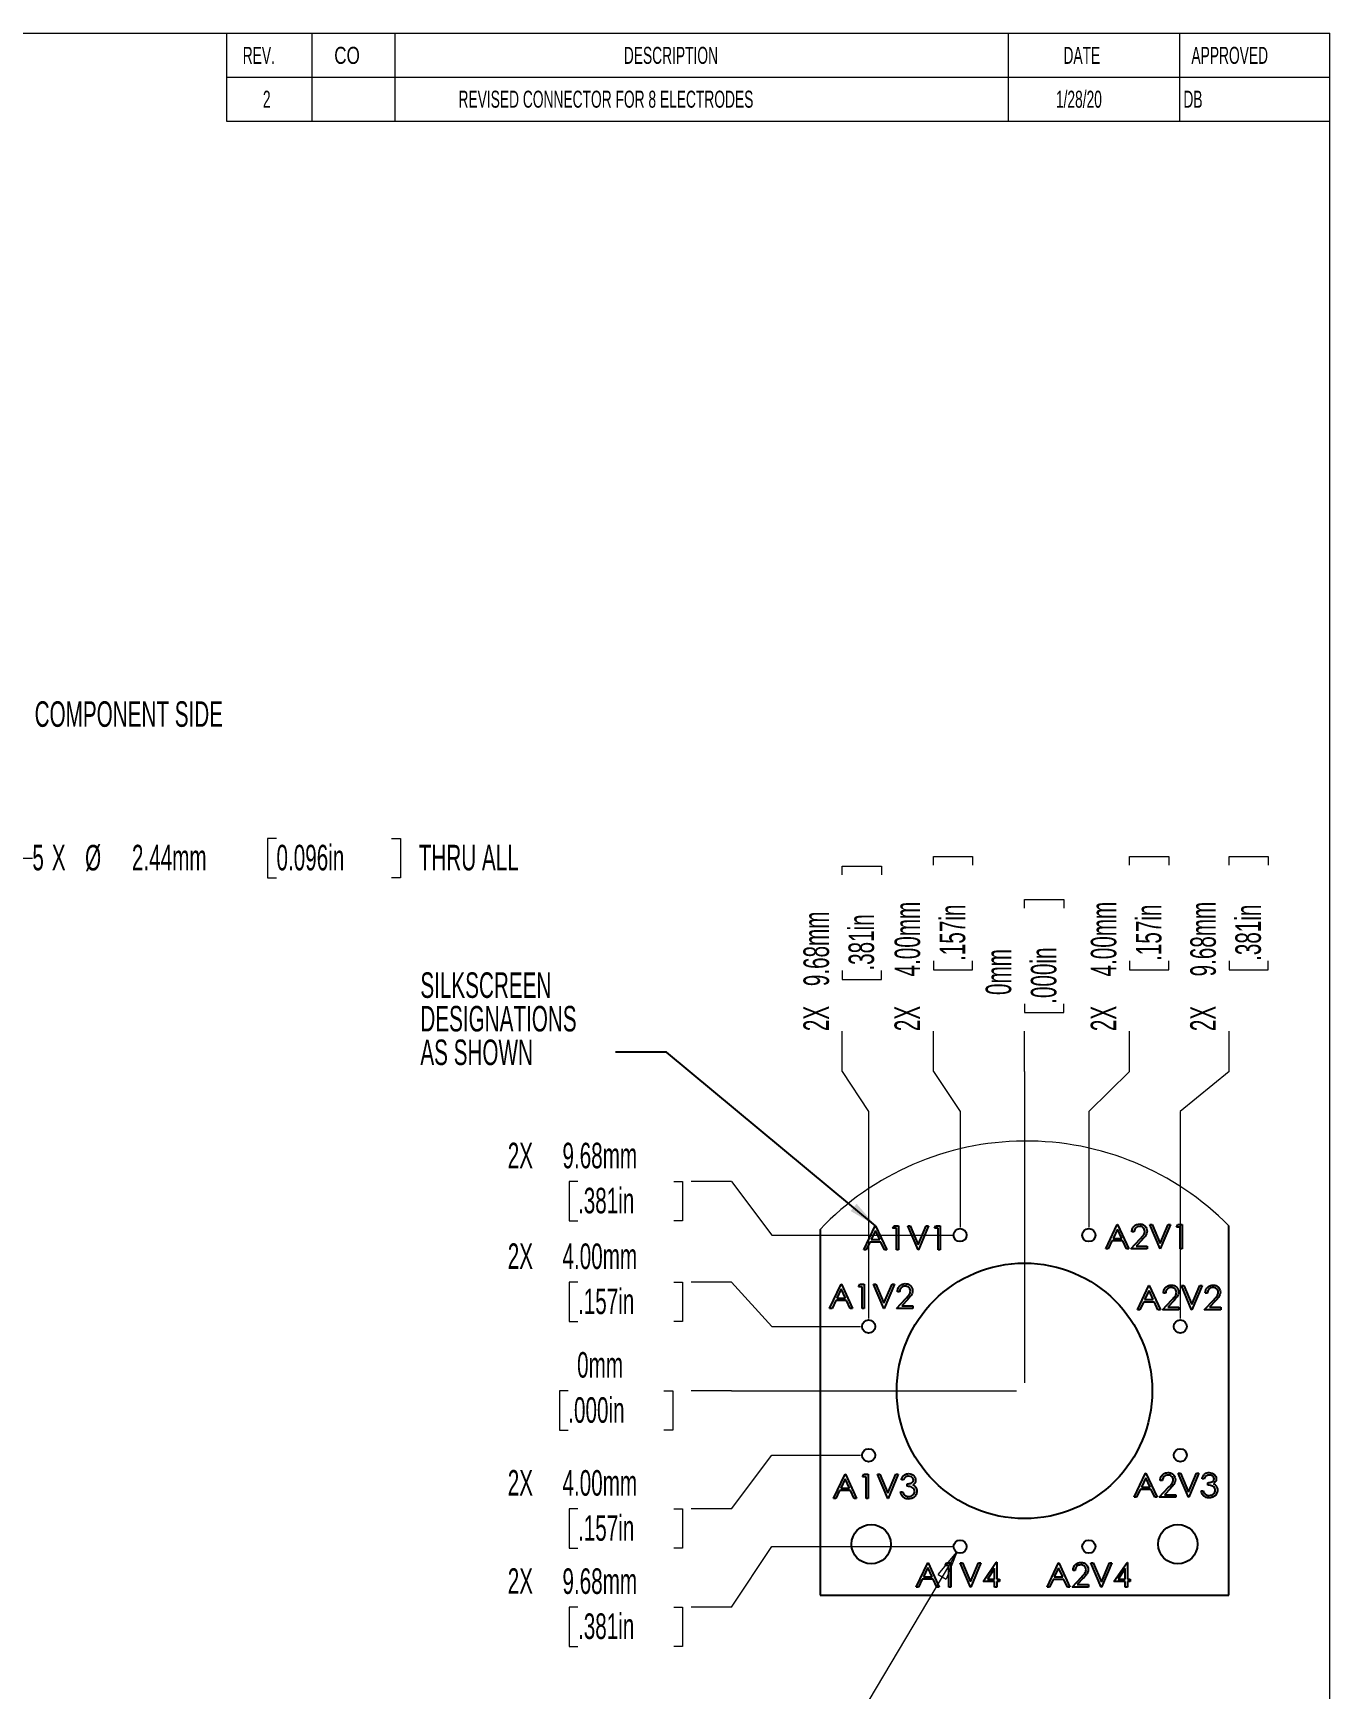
# Model space of a CAD drawing. Header units: millimetres. Extents: x 11 to 423, y -53 to 270.
# Drawn here: x 261.9 to 423, y 64.1 to 269.9 of the extents above; entities that cross this region are included whole.
import ezdxf

# ---------------------------------------------------------------- set-up
doc = ezdxf.new("R2010")
doc.units = ezdxf.units.MM
doc.styles.add('SLDTEXTSTYLE0', font='TXT', dxfattribs={"width": 0.605})
doc.styles.add('SLDTEXTSTYLE2', font='TXT', dxfattribs={"width": 0.75})
doc.dimstyles.new('SLDDIMSTYLE10', dxfattribs={"dimtxt": 3.175, "dimasz": 3.556, "dimexe": 0, "dimexo": 0.0625, "dimgap": 0.79375, "dimtad": 0, "dimtih": 1, "dimtoh": 1, "dimlfac": 0.5, "dimrnd": 1e-09, "dimzin": 4, "dimdsep": 46, "dimtxsty": 'SLDTEXTSTYLE0', "dimblk1": 'NONE', "dimblk2": 'NONE', "dimsah": 1, "dimcen": 0.09, "dimadec": 0, "dimazin": 1, "dimtfac": 1, "dimtofl": 0, "dimtmove": 0, "dimatfit": 3, "dimldrblk": 'NONE', "dimfxl": 1, "dimfrac": 2, "dimtolj": 1, "dimtzin": 12, "dimarcsym": 0})
doc.dimstyles.new('SLDDIMSTYLE11', dxfattribs={"dimtxt": 0.18, "dimasz": 3.556, "dimexe": 0, "dimexo": 0.0625, "dimgap": 0, "dimtad": 0, "dimtih": 1, "dimtoh": 1, "dimdec": 0, "dimrnd": 1e-09, "dimzin": 0, "dimdsep": 46, "dimtxsty": 'Standard', "dimsah": 1, "dimcen": 0.09, "dimadec": 0, "dimazin": 0, "dimtfac": 3.556, "dimtdec": 0, "dimtofl": 0, "dimtmove": 0, "dimatfit": 3, "dimfxl": 1, "dimfrac": 2, "dimtolj": 1, "dimtzin": 0, "dimarcsym": 0})
doc.dimstyles.new('SLDDIMSTYLE12', dxfattribs={"dimtxt": 3.175, "dimasz": 3.556, "dimexe": 0, "dimexo": 0.0625, "dimgap": 0.79375, "dimtad": 0, "dimtih": 1, "dimtoh": 1, "dimlfac": 0.5, "dimrnd": 1e-09, "dimzin": 12, "dimdsep": 46, "dimtxsty": 'SLDTEXTSTYLE0', "dimblk1": 'NONE', "dimblk2": 'NONE', "dimsah": 1, "dimcen": 0.09, "dimadec": 0, "dimazin": 3, "dimtfac": 1, "dimtofl": 0, "dimtmove": 0, "dimatfit": 3, "dimldrblk": 'NONE', "dimfxl": 1, "dimfrac": 2, "dimtolj": 1, "dimtzin": 12, "dimarcsym": 0})
doc.dimstyles.new('SLDDIMSTYLE13', dxfattribs={"dimtxt": 3.175, "dimasz": 3.556, "dimexe": 0, "dimexo": 0.0625, "dimgap": 0.79375, "dimtad": 0, "dimtih": 1, "dimtoh": 1, "dimdec": 4, "dimlfac": 0.5, "dimrnd": 1e-09, "dimdsep": 46, "dimtxsty": 'SLDTEXTSTYLE0', "dimblk1": 'NONE', "dimblk2": 'CLOSED', "dimsah": 1, "dimcen": 0, "dimadec": 0, "dimazin": 2, "dimtfac": 1, "dimtmove": 0, "dimatfit": 3, "dimldrblk": 'NONE', "dimfxl": 1, "dimfrac": 2, "dimtolj": 1, "dimtzin": 12, "dimarcsym": 0})
doc.dimstyles.new('SLDDIMSTYLE5', dxfattribs={"dimtxt": 3.175, "dimasz": 3.556, "dimexe": 0, "dimexo": 0.0625, "dimgap": 0.79375, "dimtad": 0, "dimtih": 1, "dimtoh": 1, "dimdec": 4, "dimrnd": 1e-09, "dimzin": 12, "dimdsep": 46, "dimtxsty": 'SLDTEXTSTYLE0', "dimblk1": 'NONE', "dimblk2": 'CLOSED', "dimsah": 1, "dimcen": 0, "dimadec": 0, "dimazin": 3, "dimtfac": 1, "dimtmove": 0, "dimatfit": 3, "dimldrblk": 'NONE', "dimfxl": 1, "dimfrac": 2, "dimtolj": 1, "dimtzin": 12, "dimarcsym": 0})
doc.dimstyles.new('SLDDIMSTYLE9', dxfattribs={"dimtxt": 3.175, "dimasz": 3.556, "dimexe": 0, "dimexo": 0.0625, "dimgap": 0.79375, "dimtad": 0, "dimtih": 1, "dimtoh": 1, "dimdec": 0, "dimlfac": 0.5, "dimrnd": 1e-09, "dimdsep": 46, "dimtxsty": 'SLDTEXTSTYLE0', "dimblk1": 'NONE', "dimblk2": 'NONE', "dimsah": 1, "dimcen": 0.09, "dimadec": 0, "dimazin": 2, "dimtfac": 1, "dimtdec": 0, "dimtofl": 0, "dimtmove": 0, "dimatfit": 3, "dimldrblk": 'NONE', "dimfxl": 1, "dimfrac": 2, "dimtolj": 1, "dimtzin": 12, "dimarcsym": 0})

# ---------------------------------------------------------------- blocks, each defined once
blk = doc.blocks.new('SW_TABLEANNOTATION_0')
at = {"color": 0, "linetype": 'Continuous', "lineweight": 18}
for p, q in [((0, 0), (0, -10.89)), ((137.05, 0), (0, 0)), ((10.59, 0), (10.59, -5.44)), ((20.89, 0), (20.89, -5.44)), ((97.09, 0), (97.09, -5.44)), ((118.37, 0), (118.37, -5.44)), ((137.05, -10.89), (137.05, 0)), ((0, -5.44), (137.05, -5.44)), ((10.59, -5.44), (10.59, -10.89)), ((20.89, -5.44), (20.89, -10.89)), ((97.09, -5.44), (97.09, -10.89)), ((118.37, -5.44), (118.37, -10.89)), ((0, -10.89), (137.05, -10.89))]:
    blk.add_line(p, q, dxfattribs=at)
at = {"color": 0, "linetype": 'Continuous', "lineweight": 18, "attachment_point": 1}
for s, insert, char_height, style in [('REV.', (2, -1.67), 2.117, 'SLDTEXTSTYLE0'), ('CO', (13.37, -1.67), 2.117, 'SLDTEXTSTYLE2'), ('DESCRIPTION', (49.35, -1.67), 2.1167, 'SLDTEXTSTYLE0'), ('DATE', (103.97, -1.67), 2.117, 'SLDTEXTSTYLE0'), ('APPROVED', (119.87, -1.67), 2.117, 'SLDTEXTSTYLE0'), ('2', (4.51, -7.12), 2.12, 'SLDTEXTSTYLE0'), ('REVISED CONNECTOR FOR 8 ELECTRODES', (28.81, -7.12), 2.1167, 'SLDTEXTSTYLE0'), ('1/28/20', (103.03, -7.12), 2.117, 'SLDTEXTSTYLE0'), ('DB', (118.87, -7.12), 2.117, 'SLDTEXTSTYLE0')]:
    blk.add_mtext(s, dxfattribs=dict(at, insert=insert, char_height=char_height, style=style))
blk = doc.blocks.new('_CLOSED')
at = {"color": 0, "linetype": 'ByBlock', "lineweight": -2}
for p, q in [((-1, 0.166667), (0, 0)), ((-1, 0.166667), (-1, -0.166667)), ((0, 0), (-1, -0.166667)), ((0, 0), (-1, 0))]:
    blk.add_line(p, q, dxfattribs=at)
blk = doc.blocks.new('_D_11')
at = {"color": 7, "linetype": 'Continuous', "lineweight": 18}
for p, q in [((292.16, 169.75), (291.06, 169.75)), ((291.06, 169.75), (291.06, 164.88)), ((306.47, 169.75), (307.56, 169.75)), ((307.56, 169.75), (307.56, 164.88)), ((229.96, 141.79), (255.48, 167.31)), ((255.48, 167.31), (261.83, 167.31)), ((291.06, 164.88), (292.16, 164.88)), ((307.56, 164.88), (306.47, 164.88))]:
    blk.add_line(p, q, dxfattribs=at)
at = {"color": 7, "linetype": 'Continuous', "lineweight": 18, "xscale": 3.556, "yscale": 3.556, "rotation": 225}
blk.add_blockref('_CLOSED', (229.96, 141.79, -0.82), dxfattribs=at)
at = {"color": 7, "linetype": 'Continuous', "lineweight": 18, "attachment_point": 1, "style": 'SLDTEXTSTYLE0'}
for s, insert, char_height in [('5', (261.83, 168.97), 3.17), ('X', (264.25, 168.97), 3.17), ('%%c', (268.38, 168.96), 3.175), ('2.44mm', (274.2, 168.97), 3.175), ('0.096in', (292.16, 168.97), 3.175), ('THRU ALL', (309.84, 168.97), 3.175)]:
    blk.add_mtext(s, dxfattribs=dict(at, insert=insert, char_height=char_height))
blk = doc.blocks.new('_NONE')
blk = doc.blocks.new('_D_16')
at = {"color": 7, "linetype": 'Continuous', "lineweight": 18}
for p, q in [((328.41, 101.09), (327.32, 101.09)), ((327.32, 101.09), (327.32, 96.22)), ((340.3, 101.09), (341.39, 101.09)), ((341.39, 101.09), (341.39, 96.22)), ((348.69, 101.1), (343.69, 101.1)), ((348.69, 101.1), (353.69, 101.1)), ((353.69, 101.1), (384.09, 101.1)), ((327.32, 96.22), (328.41, 96.22)), ((341.39, 96.22), (340.3, 96.22))]:
    blk.add_line(p, q, dxfattribs=at)
at = {"color": 7, "linetype": 'Continuous', "lineweight": 18, "char_height": 3.175, "attachment_point": 1, "style": 'SLDTEXTSTYLE0'}
for s, insert in [('0mm', (329.51, 105.92)), ('.000in', (328.41, 100.31))]:
    blk.add_mtext(s, dxfattribs=dict(at, insert=insert))
blk = doc.blocks.new('_D_17')
at = {"color": 7, "linetype": 'Continuous', "lineweight": 18}
for p, q in [((348.69, 86.43), (353.69, 93.1)), ((353.69, 93.1), (364.73, 93.1)), ((348.69, 86.43), (343.69, 86.43)), ((329.62, 86.43), (328.53, 86.43)), ((328.53, 86.43), (328.53, 81.56)), ((341.51, 86.43), (342.6, 86.43)), ((342.6, 86.43), (342.6, 81.56)), ((328.53, 81.56), (329.62, 81.56)), ((342.6, 81.56), (341.51, 81.56))]:
    blk.add_line(p, q, dxfattribs=at)
at = {"color": 7, "linetype": 'Continuous', "lineweight": 18, "char_height": 3.175, "attachment_point": 1, "style": 'SLDTEXTSTYLE0'}
for s, insert in [('2X', (320.89, 91.26)), ('4.00mm', (327.69, 91.25)), ('.157in', (329.62, 85.65))]:
    blk.add_mtext(s, dxfattribs=dict(at, insert=insert))
blk = doc.blocks.new('_D_18')
at = {"color": 7, "linetype": 'Continuous', "lineweight": 18}
for p, q in [((348.69, 74.22), (353.69, 81.74)), ((353.69, 81.74), (376.09, 81.74)), ((329.62, 74.22), (328.53, 74.22)), ((328.53, 74.22), (328.53, 69.34)), ((341.51, 74.22), (342.6, 74.22)), ((342.6, 74.22), (342.6, 69.34)), ((348.69, 74.22), (343.69, 74.22)), ((328.53, 69.34), (329.62, 69.34)), ((342.6, 69.34), (341.51, 69.34))]:
    blk.add_line(p, q, dxfattribs=at)
at = {"color": 7, "linetype": 'Continuous', "lineweight": 18, "char_height": 3.175, "attachment_point": 1, "style": 'SLDTEXTSTYLE0'}
for s, insert in [('2X', (320.89, 79.05)), ('9.68mm', (327.69, 79.04)), ('.381in', (329.62, 73.44))]:
    blk.add_mtext(s, dxfattribs=dict(at, insert=insert))
blk = doc.blocks.new('_D_19')
at = {"color": 7, "linetype": 'Continuous', "lineweight": 18}
for p, q in [((329.62, 114.6), (328.53, 114.6)), ((328.53, 114.6), (328.53, 109.73)), ((341.51, 114.6), (342.6, 114.6)), ((342.6, 114.6), (342.6, 109.73)), ((348.69, 114.61), (343.69, 114.61)), ((348.69, 114.61), (353.69, 109.1)), ((328.53, 109.73), (329.62, 109.73)), ((342.6, 109.73), (341.51, 109.73)), ((353.69, 109.1), (364.73, 109.1))]:
    blk.add_line(p, q, dxfattribs=at)
at = {"color": 7, "linetype": 'Continuous', "lineweight": 18, "char_height": 3.175, "attachment_point": 1, "style": 'SLDTEXTSTYLE0'}
for s, insert in [('2X', (320.89, 119.43)), ('4.00mm', (327.69, 119.42)), ('.157in', (329.62, 113.82))]:
    blk.add_mtext(s, dxfattribs=dict(at, insert=insert))
blk = doc.blocks.new('_D_20')
at = {"color": 7, "linetype": 'Continuous', "lineweight": 18}
for p, q in [((329.62, 127.12), (328.53, 127.12)), ((328.53, 127.12), (328.53, 122.24)), ((341.51, 127.12), (342.6, 127.12)), ((342.6, 127.12), (342.6, 122.24)), ((348.69, 127.12), (343.69, 127.12)), ((348.69, 127.12), (353.69, 120.46)), ((328.53, 122.24), (329.62, 122.24)), ((342.6, 122.24), (341.51, 122.24)), ((353.69, 120.46), (376.09, 120.46))]:
    blk.add_line(p, q, dxfattribs=at)
at = {"color": 7, "linetype": 'Continuous', "lineweight": 18, "char_height": 3.175, "attachment_point": 1, "style": 'SLDTEXTSTYLE0'}
for s, insert in [('2X', (320.89, 131.94)), ('9.68mm', (327.69, 131.94)), ('.381in', (329.62, 126.34))]:
    blk.add_mtext(s, dxfattribs=dict(at, insert=insert))
blk = doc.blocks.new('_D_21')
at = {"color": 7, "linetype": 'Continuous', "lineweight": 18}
for p, q in [((385.1, 161.09), (385.1, 162.18)), ((385.1, 162.18), (389.97, 162.18)), ((389.97, 162.18), (389.97, 161.09)), ((385.1, 149.21), (385.1, 148.12)), ((389.97, 148.12), (389.97, 149.21)), ((385.1, 148.12), (389.97, 148.12)), ((385.09, 140.81), (385.09, 145.81)), ((385.09, 140.81), (385.09, 135.81)), ((385.09, 135.81), (385.09, 102.1))]:
    blk.add_line(p, q, dxfattribs=at)
at = {"color": 7, "linetype": 'Continuous', "lineweight": 18, "char_height": 3.175, "attachment_point": 1, "rotation": 90, "style": 'SLDTEXTSTYLE0'}
for s, insert in [('0mm', (380.27, 150.3)), ('.000in', (385.88, 149.21))]:
    blk.add_mtext(s, dxfattribs=dict(at, insert=insert))
blk = doc.blocks.new('_D_22')
at = {"color": 7, "linetype": 'Continuous', "lineweight": 18}
for p, q in [((373.77, 166.43), (373.77, 167.52)), ((373.77, 167.52), (378.65, 167.52)), ((378.65, 167.52), (378.65, 166.43)), ((373.77, 154.54), (373.77, 153.45)), ((378.65, 153.45), (378.65, 154.54)), ((373.77, 153.45), (378.65, 153.45)), ((373.77, 140.81), (373.77, 145.81)), ((373.77, 140.81), (377.09, 135.81)), ((377.09, 135.81), (377.09, 121.46))]:
    blk.add_line(p, q, dxfattribs=at)
at = {"color": 7, "linetype": 'Continuous', "lineweight": 18, "char_height": 3.175, "attachment_point": 1, "rotation": 90, "style": 'SLDTEXTSTYLE0'}
for s, insert in [('4.00mm', (368.95, 152.61)), ('.157in', (374.55, 154.54)), ('2X', (368.94, 145.81))]:
    blk.add_mtext(s, dxfattribs=dict(at, insert=insert))
blk = doc.blocks.new('_D_23')
at = {"color": 7, "linetype": 'Continuous', "lineweight": 18}
for p, q in [((362.45, 165.22), (362.45, 166.31)), ((362.45, 166.31), (367.32, 166.31)), ((367.32, 166.31), (367.32, 165.22)), ((362.45, 153.33), (362.45, 152.24)), ((367.32, 152.24), (367.32, 153.33)), ((362.45, 152.24), (367.32, 152.24)), ((362.45, 140.81), (362.45, 145.81)), ((362.45, 140.81), (365.73, 135.81)), ((365.73, 135.81), (365.73, 110.1))]:
    blk.add_line(p, q, dxfattribs=at)
at = {"color": 7, "linetype": 'Continuous', "lineweight": 18, "char_height": 3.175, "attachment_point": 1, "rotation": 90, "style": 'SLDTEXTSTYLE0'}
for s, insert in [('9.68mm', (357.63, 151.4)), ('.381in', (363.23, 153.33)), ('2X', (357.62, 145.81))]:
    blk.add_mtext(s, dxfattribs=dict(at, insert=insert))
blk = doc.blocks.new('_D_24')
at = {"color": 7, "linetype": 'Continuous', "lineweight": 18}
for p, q in [((398.15, 166.43), (398.15, 167.52)), ((398.15, 167.52), (403.02, 167.52)), ((403.02, 167.52), (403.02, 166.43)), ((398.15, 154.54), (398.15, 153.45)), ((403.02, 153.45), (403.02, 154.54)), ((398.15, 153.45), (403.02, 153.45)), ((398.14, 140.81), (398.14, 145.81)), ((398.14, 140.81), (393.09, 135.81)), ((393.09, 135.81), (393.09, 121.46))]:
    blk.add_line(p, q, dxfattribs=at)
at = {"color": 7, "linetype": 'Continuous', "lineweight": 18, "char_height": 3.175, "attachment_point": 1, "rotation": 90, "style": 'SLDTEXTSTYLE0'}
for s, insert in [('4.00mm', (393.33, 152.61)), ('.157in', (398.93, 154.54)), ('2X', (393.32, 145.81))]:
    blk.add_mtext(s, dxfattribs=dict(at, insert=insert))
blk = doc.blocks.new('_D_25')
at = {"color": 7, "linetype": 'Continuous', "lineweight": 18}
for p, q in [((410.51, 166.43), (410.51, 167.52)), ((410.51, 167.52), (415.38, 167.52)), ((415.38, 167.52), (415.38, 166.43)), ((410.51, 154.54), (410.51, 153.45)), ((415.38, 153.45), (415.38, 154.54)), ((410.51, 153.45), (415.38, 153.45)), ((410.51, 140.81), (410.51, 145.81)), ((410.51, 140.81), (404.45, 135.81)), ((404.45, 135.81), (404.45, 110.1))]:
    blk.add_line(p, q, dxfattribs=at)
at = {"color": 7, "linetype": 'Continuous', "lineweight": 18, "char_height": 3.175, "attachment_point": 1, "rotation": 90, "style": 'SLDTEXTSTYLE0'}
for s, insert in [('9.68mm', (405.69, 152.61)), ('.381in', (411.29, 154.54)), ('2X', (405.68, 145.81))]:
    blk.add_mtext(s, dxfattribs=dict(at, insert=insert))
blk = doc.blocks.new('_D_26')
at = {"color": 7, "linetype": 'Continuous', "lineweight": 18}
for p, q in [((376.68, 81.04), (362.2, 56.67)), ((313.07, 61.66), (311.98, 61.66)), ((311.98, 61.66), (311.98, 56.79)), ((327.38, 61.66), (328.47, 61.66)), ((328.47, 61.66), (328.47, 56.79)), ((311.98, 56.79), (313.07, 56.79)), ((328.47, 56.79), (327.38, 56.79)), ((362.2, 56.67), (355.85, 56.67))]:
    blk.add_line(p, q, dxfattribs=at)
at = {"color": 7, "linetype": 'Continuous', "lineweight": 18, "xscale": 3.556, "yscale": 3.556, "rotation": 59.285042814}
blk.add_blockref('_CLOSED', (376.68, 81.04, -1.64), dxfattribs=at)
at = {"color": 7, "linetype": 'Continuous', "lineweight": 18, "attachment_point": 1, "style": 'SLDTEXTSTYLE0'}
for s, insert, char_height in [('8', (282.74, 60.88), 3.17), ('X', (285.16, 60.88), 3.17), ('%%c', (289.29, 60.87), 3.175), ('0.81mm', (295.11, 60.88), 3.175), ('0.032in', (313.07, 60.88), 3.175), ('THRU ALL', (330.75, 60.88), 3.175), ('WITH', (278.75, 55.06), 3.175), ('%%c', (291.1, 55.05), 3.175), ('1.80mm [.071] SOLDER PADS', (295.73, 55.06), 3.175)]:
    blk.add_mtext(s, dxfattribs=dict(at, insert=insert, char_height=char_height))
blk = doc.blocks.new('SW_NOTE_8')
at = {"color": 0, "linetype": 'Continuous', "lineweight": 0, "char_height": 3.175, "attachment_point": 1, "style": 'SLDTEXTSTYLE0'}
for s, insert in [('SILKSCREEN', (-24.24, 9.9)), ('DESIGNATIONS', (-24.24, 5.73)), ('AS SHOWN', (-24.24, 1.55))]:
    blk.add_mtext(s, dxfattribs=dict(at, insert=insert))

msp = doc.modelspace()

# ---------------------------------------------------------------- linework, layer by layer
at = {"color": 7, "linetype": 'Continuous', "lineweight": 18}
for p in [(10.87306, 269.85291), (423.03369, 8.30901)]:
    msp.add_line(p, (423.03369, 269.85291), dxfattribs=at)
at = {"color": 7, "linetype": 'Continuous', "lineweight": 25}
for p, q in [((365.13639, 118.6318), (366.55947, 121.6318)), ((366.55947, 121.6318), (366.59793, 121.6318)), ((366.59793, 121.6318), (367.98255, 118.6318)), ((368.71332, 121.32411), (368.8894, 121.6318)), ((368.8894, 121.6318), (369.44409, 121.6318)), ((369.44409, 121.6318), (369.44409, 118.6318)), ((370.59793, 121.6318), (370.88639, 121.6318)), ((371.86716, 118.6318), (370.59793, 121.6318)), ((370.88639, 121.6318), (371.88639, 119.26761)), ((371.88639, 119.26761), (372.88639, 121.6318)), ((373.17485, 121.6318), (371.90562, 118.6318)), ((372.88639, 121.6318), (373.17485, 121.6318)), ((373.90562, 121.32411), (374.08171, 121.6318)), ((374.08171, 121.6318), (374.63639, 121.6318)), ((374.63639, 121.6318), (374.63639, 118.6318)), ((395.19906, 118.77244), (396.62214, 121.77244)), ((396.62214, 121.77244), (396.6606, 121.77244)), ((396.6606, 121.77244), (398.04521, 118.77244)), ((400.6606, 121.77244), (400.94906, 121.77244)), ((401.92983, 118.77244), (400.6606, 121.77244)), ((400.94906, 121.77244), (401.94906, 119.40826)), ((401.94906, 119.40826), (402.94906, 121.77244)), ((403.23752, 121.77244), (401.96829, 118.77244)), ((402.94906, 121.77244), (403.23752, 121.77244)), ((403.96829, 121.46475), (404.14437, 121.77244)), ((404.42983, 121.46475), (403.96829, 121.46475)), ((404.14437, 121.77244), (404.69906, 121.77244)), ((404.42983, 118.77244), (404.42983, 121.46475)), ((404.69906, 121.77244), (404.69906, 118.77244)), ((410.49083, 75.6992), (410.49083, 121.59815)), ((359.69083, 121.16134), (359.69083, 75.6992)), ((365.88639, 119.59334), (365.43026, 118.6318)), ((367.24637, 119.59334), (365.88639, 119.59334)), ((366.5757, 121.04706), (366.03243, 119.90103)), ((366.03243, 119.90103), (367.10454, 119.90103)), ((367.10454, 119.90103), (366.5757, 121.04706)), ((367.68988, 118.6318), (367.24637, 119.59334)), ((369.17485, 121.32411), (368.71332, 121.32411)), ((369.17485, 118.6318), (369.17485, 121.32411)), ((374.36716, 121.32411), (373.90562, 121.32411)), ((374.36716, 118.6318), (374.36716, 121.32411)), ((395.94906, 119.73398), (395.49293, 118.77244)), ((397.30904, 119.73398), (395.94906, 119.73398)), ((396.63836, 121.18771), (396.09509, 120.04167)), ((396.09509, 120.04167), (397.16721, 120.04167)), ((397.16721, 120.04167), (396.63836, 121.18771)), ((397.75254, 118.77244), (397.30904, 119.73398)), ((398.31444, 118.77244), (399.4779, 120.01403)), ((398.69906, 120.84937), (398.42983, 120.84937)), ((399.70747, 119.88122), (398.95687, 119.08014)), ((365.43026, 118.6318), (365.13639, 118.6318)), ((367.98255, 118.6318), (367.68988, 118.6318)), ((369.44409, 118.6318), (369.17485, 118.6318)), ((371.90562, 118.6318), (371.86716, 118.6318)), ((374.63639, 118.6318), (374.36716, 118.6318)), ((395.49293, 118.77244), (395.19906, 118.77244)), ((398.04521, 118.77244), (397.75254, 118.77244)), ((400.3529, 118.77244), (398.31444, 118.77244)), ((398.95687, 119.08014), (400.3529, 119.08014)), ((400.3529, 119.08014), (400.3529, 118.77244)), ((401.96829, 118.77244), (401.92983, 118.77244)), ((404.69906, 118.77244), (404.42983, 118.77244)), ((360.88466, 111.34992), (362.30774, 114.34991)), ((362.32396, 113.76518), (361.78069, 112.61915)), ((362.30774, 114.34991), (362.3462, 114.34991)), ((362.85281, 112.61915), (362.32396, 113.76518)), ((362.3462, 114.34991), (363.73081, 111.34992)), ((364.46158, 114.04222), (364.63766, 114.34991)), ((364.92312, 114.04222), (364.46158, 114.04222)), ((364.63766, 114.34991), (365.19235, 114.34991)), ((364.92312, 111.34992), (364.92312, 114.04222)), ((365.19235, 114.34991), (365.19235, 111.34992)), ((366.3462, 114.34991), (366.63466, 114.34991)), ((367.61543, 111.34992), (366.3462, 114.34991)), ((366.63466, 114.34991), (367.63466, 111.98573)), ((367.63466, 111.98573), (368.63466, 114.34991)), ((368.92312, 114.34991), (367.65389, 111.34992)), ((368.63466, 114.34991), (368.92312, 114.34991)), ((369.57697, 113.42684), (369.30774, 113.42684)), ((399.12517, 111.18004), (400.54825, 114.18004)), ((400.56448, 113.59531), (400.02121, 112.44927)), ((400.54825, 114.18004), (400.58671, 114.18004)), ((401.09332, 112.44927), (400.56448, 113.59531)), ((400.58671, 114.18004), (401.97133, 111.18004)), ((402.62517, 113.25696), (402.35594, 113.25696)), ((404.58671, 114.18004), (404.87517, 114.18004)), ((405.85594, 111.18004), (404.58671, 114.18004)), ((404.87517, 114.18004), (405.87518, 111.81586)), ((405.87518, 111.81586), (406.87517, 114.18004)), ((407.16363, 114.18004), (405.89441, 111.18004)), ((406.87517, 114.18004), (407.16363, 114.18004)), ((407.81748, 113.25696), (407.54825, 113.25696)), ((361.17853, 111.34992), (360.88466, 111.34992)), ((361.63466, 112.31145), (361.17853, 111.34992)), ((362.99464, 112.31145), (361.63466, 112.31145)), ((361.78069, 112.61915), (362.85281, 112.61915)), ((363.43814, 111.34992), (362.99464, 112.31145)), ((363.73081, 111.34992), (363.43814, 111.34992)), ((365.19235, 111.34992), (364.92312, 111.34992)), ((367.65389, 111.34992), (367.61543, 111.34992)), ((369.19235, 111.34992), (370.35581, 112.5915)), ((371.23081, 111.34992), (369.19235, 111.34992)), ((370.58538, 112.45869), (369.83478, 111.65761)), ((369.83478, 111.65761), (371.23081, 111.65761)), ((371.23081, 111.65761), (371.23081, 111.34992)), ((399.41904, 111.18004), (399.12517, 111.18004)), ((399.87518, 112.14158), (399.41904, 111.18004)), ((401.23515, 112.14158), (399.87518, 112.14158)), ((400.02121, 112.44927), (401.09332, 112.44927)), ((401.67866, 111.18004), (401.23515, 112.14158)), ((401.97133, 111.18004), (401.67866, 111.18004)), ((402.24056, 111.18004), (403.40402, 112.42163)), ((404.27902, 111.18004), (402.24056, 111.18004)), ((403.63359, 112.28882), (402.88299, 111.48773)), ((402.88299, 111.48773), (404.27902, 111.48773)), ((404.27902, 111.48773), (404.27902, 111.18004)), ((405.89441, 111.18004), (405.85594, 111.18004)), ((407.43287, 111.18004), (408.59633, 112.42163)), ((409.47133, 111.18004), (407.43287, 111.18004)), ((408.8259, 112.28882), (408.0753, 111.48773)), ((408.0753, 111.48773), (409.47133, 111.48773)), ((409.47133, 111.48773), (409.47133, 111.18004)), ((361.37872, 87.73686), (362.8018, 90.73686)), ((362.8018, 90.73686), (362.84026, 90.73686)), ((362.84026, 90.73686), (364.22487, 87.73686)), ((364.95564, 90.42917), (365.13172, 90.73686)), ((365.13172, 90.73686), (365.68641, 90.73686)), ((365.68641, 90.73686), (365.68641, 87.73686)), ((366.84026, 90.73686), (367.12872, 90.73686)), ((368.10949, 87.73686), (366.84026, 90.73686)), ((367.12872, 90.73686), (368.12872, 88.37268)), ((368.12872, 88.37268), (369.12872, 90.73686)), ((369.41718, 90.73686), (368.14795, 87.73686)), ((369.12872, 90.73686), (369.41718, 90.73686)), ((398.72433, 87.87317), (400.1474, 90.87317)), ((400.1474, 90.87317), (400.18587, 90.87317)), ((400.18587, 90.87317), (401.57048, 87.87317)), ((404.18587, 90.87317), (404.47433, 90.87317)), ((405.4551, 87.87317), (404.18587, 90.87317)), ((404.47433, 90.87317), (405.47433, 88.50898)), ((405.47433, 88.50898), (406.47433, 90.87317)), ((406.76279, 90.87317), (405.49356, 87.87317)), ((406.47433, 90.87317), (406.76279, 90.87317)), ((362.12872, 88.6984), (361.67259, 87.73686)), ((363.4887, 88.6984), (362.12872, 88.6984)), ((362.81802, 90.15212), (362.27475, 89.00609)), ((362.27475, 89.00609), (363.34687, 89.00609)), ((363.34687, 89.00609), (362.81802, 90.15212)), ((363.93221, 87.73686), (363.4887, 88.6984)), ((365.41718, 90.42917), (364.95564, 90.42917)), ((365.41718, 87.73686), (365.41718, 90.42917)), ((369.68641, 88.54455), (369.95564, 88.54455)), ((370.07103, 90.04455), (369.8018, 90.04455)), ((370.53257, 89.23686), (370.53257, 89.54455)), ((399.47433, 88.83471), (399.0182, 87.87317)), ((400.8343, 88.83471), (399.47433, 88.83471)), ((400.16363, 90.28843), (399.62036, 89.1424)), ((399.62036, 89.1424), (400.69248, 89.1424)), ((400.69248, 89.1424), (400.16363, 90.28843)), ((401.27781, 87.87317), (400.8343, 88.83471)), ((401.83971, 87.87317), (403.00317, 89.11475)), ((402.22433, 89.95009), (401.9551, 89.95009)), ((403.23274, 88.98194), (402.48214, 88.18086)), ((407.03202, 88.68086), (407.30125, 88.68086)), ((407.41663, 90.18086), (407.1474, 90.18086)), ((407.87818, 89.37317), (407.87818, 89.68086)), ((361.67259, 87.73686), (361.37872, 87.73686)), ((364.22487, 87.73686), (363.93221, 87.73686)), ((365.68641, 87.73686), (365.41718, 87.73686)), ((368.14795, 87.73686), (368.10949, 87.73686)), ((399.0182, 87.87317), (398.72433, 87.87317)), ((401.57048, 87.87317), (401.27781, 87.87317)), ((403.87817, 87.87317), (401.83971, 87.87317)), ((402.48214, 88.18086), (403.87817, 88.18086)), ((403.87817, 88.18086), (403.87817, 87.87317)), ((405.49356, 87.87317), (405.4551, 87.87317)), ((371.64911, 76.71732), (373.07219, 79.71732)), ((373.08841, 79.13258), (372.54514, 77.98655)), ((373.07219, 79.71732), (373.11065, 79.71732)), ((373.61726, 77.98655), (373.08841, 79.13258)), ((373.11065, 79.71732), (374.49526, 76.71732)), ((375.22603, 79.40962), (375.40212, 79.71732)), ((375.68757, 79.40962), (375.22603, 79.40962)), ((375.40212, 79.71732), (375.9568, 79.71732)), ((375.68757, 76.71732), (375.68757, 79.40962)), ((375.9568, 79.71732), (375.9568, 76.71732)), ((377.11065, 79.71732), (377.39911, 79.71732)), ((378.37988, 76.71732), (377.11065, 79.71732)), ((377.39911, 79.71732), (378.39911, 77.35313)), ((378.39911, 77.35313), (379.39911, 79.71732)), ((379.68757, 79.71732), (378.41834, 76.71732)), ((379.39911, 79.71732), (379.68757, 79.71732)), ((379.9568, 77.40962), (381.59442, 79.79424)), ((381.37988, 79.0202), (380.48565, 77.71732)), ((381.37988, 77.71732), (381.37988, 79.0202)), ((381.59442, 79.79424), (381.64911, 79.79424)), ((381.64911, 79.79424), (381.64911, 77.71732)), ((387.88996, 76.70745), (389.31303, 79.70745)), ((389.32926, 79.12272), (388.78599, 77.97668)), ((389.31303, 79.70745), (389.3515, 79.70745)), ((389.85811, 77.97668), (389.32926, 79.12272)), ((389.3515, 79.70745), (390.73611, 76.70745)), ((391.38996, 78.78437), (391.12073, 78.78437)), ((393.3515, 79.70745), (393.63996, 79.70745)), ((394.62073, 76.70745), (393.3515, 79.70745)), ((393.63996, 79.70745), (394.63996, 77.34327)), ((394.63996, 77.34327), (395.63996, 79.70745)), ((395.92842, 79.70745), (394.65919, 76.70745)), ((395.63996, 79.70745), (395.92842, 79.70745)), ((396.19765, 77.39976), (397.83527, 79.78437)), ((397.62073, 79.01034), (396.7265, 77.70745)), ((397.62073, 77.70745), (397.62073, 79.01034)), ((397.83527, 79.78437), (397.88996, 79.78437)), ((397.88996, 79.78437), (397.88996, 77.70745)), ((371.94298, 76.71732), (371.64911, 76.71732)), ((372.39911, 77.67885), (371.94298, 76.71732)), ((373.75909, 77.67885), (372.39911, 77.67885)), ((372.54514, 77.98655), (373.61726, 77.98655)), ((374.2026, 76.71732), (373.75909, 77.67885)), ((374.49526, 76.71732), (374.2026, 76.71732)), ((375.9568, 76.71732), (375.68757, 76.71732)), ((378.41834, 76.71732), (378.37988, 76.71732)), ((381.37988, 77.40962), (379.9568, 77.40962)), ((380.48565, 77.71732), (381.37988, 77.71732)), ((381.37988, 76.71732), (381.37988, 77.40962)), ((381.64911, 76.71732), (381.37988, 76.71732)), ((381.64911, 77.71732), (381.99526, 77.71732)), ((381.64911, 77.40962), (381.64911, 76.71732)), ((381.99526, 77.40962), (381.64911, 77.40962)), ((381.99526, 77.71732), (381.99526, 77.40962)), ((388.18383, 76.70745), (387.88996, 76.70745)), ((388.63996, 77.66899), (388.18383, 76.70745)), ((389.99993, 77.66899), (388.63996, 77.66899)), ((388.78599, 77.97668), (389.85811, 77.97668)), ((390.44344, 76.70745), (389.99993, 77.66899)), ((390.73611, 76.70745), (390.44344, 76.70745)), ((391.00534, 76.70745), (392.1688, 77.94904)), ((393.0438, 76.70745), (391.00534, 76.70745)), ((392.39837, 77.81622), (391.64777, 77.01514)), ((391.64777, 77.01514), (393.0438, 77.01514)), ((393.0438, 77.01514), (393.0438, 76.70745)), ((394.65919, 76.70745), (394.62073, 76.70745)), ((397.62073, 77.39976), (396.19765, 77.39976)), ((396.7265, 77.70745), (397.62073, 77.70745)), ((397.62073, 76.70745), (397.62073, 77.39976)), ((397.88996, 76.70745), (397.62073, 76.70745)), ((397.88996, 77.70745), (398.23611, 77.70745)), ((397.88996, 77.39976), (397.88996, 76.70745)), ((398.23611, 77.39976), (397.88996, 77.39976)), ((398.23611, 77.70745), (398.23611, 77.39976)), ((359.69083, 75.6992), (410.49083, 75.6992))]:
    msp.add_line(p, q, dxfattribs=at)
for centre, radius in [((377.09082, 120.45921), 0.8128), ((393.09082, 120.45921), 0.8128), ((385.09083, 101.0992), 15.875), ((365.73083, 109.09921), 0.8128), ((404.45083, 109.09921), 0.8128), ((365.73083, 93.0992), 0.8128), ((404.45083, 93.0992), 0.8128), ((366.04083, 82.0492), 2.4384), ((404.14083, 82.0492), 2.4384), ((377.09082, 81.73921), 0.8128), ((393.09082, 81.7392), 0.8128)]:
    msp.add_circle(centre, radius, dxfattribs=at)
at = {"color": 7, "linetype": 'Continuous', "lineweight": 18}
msp.add_arc((385.30202, 96.81829), 35.33437, 44.5311012, 136.4541953, dxfattribs=at)
at = {"color": 7, "linetype": 'Continuous', "lineweight": 25}
for points, knots in [([(398.42983, 120.84937), (398.44731, 120.9952), (398.48223, 121.2866), (398.7382, 121.61985), (399.06387, 121.81993), (399.29339, 121.83955), (399.40819, 121.84937)], [0, 0, 0, 0, 0.280029495, 0.559515788, 0.77966948, 1, 1, 1, 1]), ([(399.39437, 121.54167), (399.29189, 121.53121), (399.08714, 121.5103), (398.85564, 121.32323), (398.73095, 121.08842), (398.70969, 120.92911), (398.69906, 120.84937)], [0, 0, 0, 0, 0.2796976443, 0.5588450428, 0.7791747733, 1, 1, 1, 1]), ([(400.04521, 120.9335), (400.0326, 121.02625), (400.00734, 121.21198), (399.82422, 121.40834), (399.6133, 121.525), (399.46738, 121.53611), (399.39437, 121.54167)], [0, 0, 0, 0, 0.279125309, 0.558978914, 0.779349743, 1, 1, 1, 1]), ([(399.40819, 121.84937), (399.54196, 121.83688), (399.80923, 121.81194), (400.10622, 121.56762), (400.2861, 121.2712), (400.305, 121.0621), (400.31444, 120.95754)], [0, 0, 0, 0, 0.2798921885, 0.5592240657, 0.7795829158, 1, 1, 1, 1]), ([(399.4779, 120.01403), (399.62184, 120.16219), (399.82221, 120.36844), (400.021, 120.6885), (400.03715, 120.85188), (400.04521, 120.9335)], [0, 0, 0, 0, 0.560717982, 0.78053121, 1, 1, 1, 1]), ([(400.31444, 120.95754), (400.30226, 120.83856), (400.27786, 120.60034), (400.03797, 120.2406), (399.8329, 120.01761), (399.70747, 119.88122)], [0, 0, 0, 0, 0.27928812, 0.559154265, 1, 1, 1, 1]), ([(369.30774, 113.42684), (369.32522, 113.57268), (369.36014, 113.86407), (369.61611, 114.19732), (369.94178, 114.39741), (370.1713, 114.41703), (370.2861, 114.42684)], [0, 0, 0, 0, 0.280029576, 0.559514017, 0.779667431, 1, 1, 1, 1]), ([(370.27228, 114.11915), (370.1698, 114.10868), (369.96505, 114.08778), (369.73354, 113.9007), (369.60886, 113.6659), (369.58761, 113.50658), (369.57697, 113.42684)], [0, 0, 0, 0, 0.279698761, 0.558845758, 0.779177924, 1, 1, 1, 1]), ([(370.92312, 113.51098), (370.91051, 113.60372), (370.88525, 113.78945), (370.70213, 113.98581), (370.49121, 114.10248), (370.34529, 114.11359), (370.27228, 114.11915)], [0, 0, 0, 0, 0.279124893, 0.558976274, 0.779349721, 1, 1, 1, 1]), ([(370.2861, 114.42684), (370.41987, 114.41435), (370.68714, 114.3894), (370.98413, 114.1451), (371.16401, 113.84867), (371.1829, 113.63958), (371.19235, 113.53501)], [0, 0, 0, 0, 0.279890037, 0.559223922, 0.779582461, 1, 1, 1, 1]), ([(370.35581, 112.5915), (370.49975, 112.73967), (370.70011, 112.94592), (370.89891, 113.26598), (370.91506, 113.42935), (370.92312, 113.51098)], [0, 0, 0, 0, 0.56071641, 0.780531104, 1, 1, 1, 1]), ([(371.19235, 113.53501), (371.18017, 113.41603), (371.15577, 113.17781), (370.91587, 112.81807), (370.71081, 112.59509), (370.58538, 112.45869)], [0, 0, 0, 0, 0.27928568, 0.55915228, 1, 1, 1, 1]), ([(402.35594, 113.25696), (402.37342, 113.4028), (402.40835, 113.6942), (402.66432, 114.02745), (402.98999, 114.22753), (403.2195, 114.24715), (403.33431, 114.25697)], [0, 0, 0, 0, 0.280029412, 0.559515621, 0.779667172, 1, 1, 1, 1]), ([(403.32049, 113.94927), (403.21801, 113.93881), (403.01326, 113.9179), (402.78175, 113.73083), (402.65706, 113.49602), (402.63581, 113.33671), (402.62517, 113.25696)], [0, 0, 0, 0, 0.2796976443, 0.5588450428, 0.7791747733, 1, 1, 1, 1]), ([(403.97133, 113.3411), (403.95872, 113.43385), (403.93346, 113.61958), (403.75033, 113.81594), (403.53941, 113.93261), (403.39349, 113.94371), (403.32049, 113.94927)], [0, 0, 0, 0, 0.279128427, 0.558978599, 0.779350741, 1, 1, 1, 1]), ([(403.33431, 114.25697), (403.46808, 114.24448), (403.73534, 114.21953), (404.03233, 113.97522), (404.21222, 113.6788), (404.23111, 113.4697), (404.24056, 113.36514)], [0, 0, 0, 0, 0.279889736, 0.559223845, 0.779582806, 1, 1, 1, 1]), ([(403.40402, 112.42163), (403.54796, 112.56979), (403.74832, 112.77604), (403.94712, 113.0961), (403.96326, 113.25948), (403.97133, 113.3411)], [0, 0, 0, 0, 0.560716305, 0.780534315, 1, 1, 1, 1]), ([(404.24056, 113.36514), (404.22837, 113.24615), (404.20398, 113.00794), (403.96408, 112.64819), (403.75902, 112.42521), (403.63359, 112.28882)], [0, 0, 0, 0, 0.27928812, 0.559154265, 1, 1, 1, 1]), ([(407.54825, 113.25696), (407.56573, 113.4028), (407.60066, 113.6942), (407.85663, 114.02745), (408.1823, 114.22753), (408.41181, 114.24715), (408.52662, 114.25697)], [0, 0, 0, 0, 0.280029412, 0.559515621, 0.779667172, 1, 1, 1, 1]), ([(408.51279, 113.94927), (408.41032, 113.93881), (408.20557, 113.9179), (407.97406, 113.73083), (407.84937, 113.49602), (407.82812, 113.33671), (407.81748, 113.25696)], [0, 0, 0, 0, 0.279698097, 0.558845946, 0.779174416, 1, 1, 1, 1]), ([(409.16364, 113.3411), (409.15102, 113.43385), (409.12577, 113.61958), (408.94264, 113.81594), (408.73172, 113.93261), (408.5858, 113.94371), (408.51279, 113.94927)], [0, 0, 0, 0, 0.279127098, 0.558979297, 0.779351091, 1, 1, 1, 1]), ([(408.52662, 114.25697), (408.66038, 114.24448), (408.92765, 114.21953), (409.22464, 113.97522), (409.40453, 113.6788), (409.42342, 113.4697), (409.43287, 113.36514)], [0, 0, 0, 0, 0.279890105, 0.559224582, 0.779582515, 1, 1, 1, 1]), ([(408.59633, 112.42163), (408.74027, 112.56979), (408.94063, 112.77604), (409.13942, 113.0961), (409.15557, 113.25948), (409.16364, 113.3411)], [0, 0, 0, 0, 0.560717212, 0.78053396, 1, 1, 1, 1]), ([(409.43287, 113.36514), (409.42068, 113.24615), (409.39628, 113.00794), (409.15639, 112.64819), (408.95133, 112.42521), (408.8259, 112.28882)], [0, 0, 0, 0, 0.279288657, 0.559155339, 1, 1, 1, 1]), ([(369.8018, 90.04455), (369.83636, 90.15992), (369.90539, 90.3903), (370.13464, 90.64532), (370.412, 90.79176), (370.60053, 90.80644), (370.69483, 90.81378)], [0, 0, 0, 0, 0.280288262, 0.559680952, 0.779746854, 1, 1, 1, 1]), ([(370.69483, 90.81378), (370.81629, 90.80074), (371.05909, 90.77467), (371.34965, 90.58193), (371.53417, 90.32029), (371.55875, 90.1296), (371.57103, 90.03433)], [0, 0, 0, 0, 0.280084975, 0.55986765, 0.780098205, 1, 1, 1, 1]), ([(401.9551, 89.95009), (401.97258, 90.09593), (402.00751, 90.38732), (402.26347, 90.72057), (402.58914, 90.92066), (402.81866, 90.94028), (402.93346, 90.95009)], [0, 0, 0, 0, 0.280027718, 0.5595145848, 0.7796666537, 1, 1, 1, 1]), ([(402.91964, 90.64239), (402.81716, 90.63193), (402.61241, 90.61102), (402.3809, 90.42395), (402.25622, 90.18915), (402.23497, 90.02983), (402.22433, 89.95009)], [0, 0, 0, 0, 0.279699039, 0.558847829, 0.779177041, 1, 1, 1, 1]), ([(403.57048, 90.03422), (403.55787, 90.12697), (403.53261, 90.3127), (403.34949, 90.50906), (403.13857, 90.62573), (402.99264, 90.63684), (402.91964, 90.64239)], [0, 0, 0, 0, 0.279126852, 0.558976334, 0.779351286, 1, 1, 1, 1]), ([(402.93346, 90.95009), (403.06723, 90.9376), (403.3345, 90.91265), (403.63149, 90.66835), (403.81137, 90.37192), (403.83026, 90.16283), (403.83971, 90.05826)], [0, 0, 0, 0, 0.279890105, 0.559224582, 0.779582515, 1, 1, 1, 1]), ([(407.1474, 90.18086), (407.18197, 90.29623), (407.25099, 90.52661), (407.48025, 90.78163), (407.75761, 90.92807), (407.94613, 90.94275), (408.04043, 90.95009)], [0, 0, 0, 0, 0.280287971, 0.559678447, 0.779747601, 1, 1, 1, 1]), ([(408.04404, 90.64239), (407.96602, 90.6362), (407.81025, 90.62382), (407.56224, 90.47379), (407.47187, 90.29197), (407.41663, 90.18086)], [0, 0, 0, 0, 0.280637064, 0.560366501, 1, 1, 1, 1]), ([(408.04043, 90.95009), (408.1619, 90.93705), (408.4047, 90.91098), (408.69526, 90.71824), (408.87978, 90.4566), (408.90436, 90.26591), (408.91664, 90.17064)], [0, 0, 0, 0, 0.280084637, 0.559868181, 0.78009847, 1, 1, 1, 1]), ([(408.6474, 90.17184), (408.6322, 90.25037), (408.60167, 90.40808), (408.37202, 90.60236), (408.16831, 90.62723), (408.04404, 90.64239)], [0, 0, 0, 0, 0.278861411, 0.56007278, 1, 1, 1, 1]), ([(370.68701, 87.65993), (370.54936, 87.67199), (370.27444, 87.69605), (369.94969, 87.92638), (369.76109, 88.22946), (369.71132, 88.43945), (369.68641, 88.54455)], [0, 0, 0, 0, 0.279885674, 0.558979142, 0.779262577, 1, 1, 1, 1]), ([(369.95564, 88.54455), (369.98311, 88.45733), (370.03209, 88.30177), (370.14223, 88.18235), (370.19062, 88.12989)], [0, 0, 0, 0, 0.560691838, 1, 1, 1, 1]), ([(370.69843, 90.50609), (370.62042, 90.49989), (370.46464, 90.48751), (370.21664, 90.33749), (370.12626, 90.15567), (370.07103, 90.04455)], [0, 0, 0, 0, 0.280634597, 0.560361879, 1, 1, 1, 1]), ([(370.53257, 89.54455), (370.70204, 89.56022), (370.95622, 89.58373), (371.20469, 89.75975), (371.28972, 89.90904), (371.29777, 89.99338), (371.3018, 90.03554)], [0, 0, 0, 0, 0.49941803, 0.74901436, 0.874542174, 1, 1, 1, 1]), ([(371.45564, 88.60224), (371.4513, 88.65456), (371.44261, 88.75921), (371.34873, 88.94825), (371.15211, 89.13421), (370.84376, 89.2157), (370.63646, 89.2298), (370.53257, 89.23686)], [0, 0, 0, 0, 0.12524081, 0.250497825, 0.499222203, 0.749033881, 1, 1, 1, 1]), ([(371.72487, 88.62809), (371.70335, 88.48085), (371.66029, 88.18627), (371.37868, 87.86267), (371.03554, 87.68686), (370.80324, 87.66892), (370.68701, 87.65993)], [0, 0, 0, 0, 0.279303582, 0.55883771, 0.779277343, 1, 1, 1, 1]), ([(370.69182, 87.96763), (370.79585, 87.97458), (371.00352, 87.98846), (371.25489, 88.14413), (371.42547, 88.35785), (371.44559, 88.52084), (371.45564, 88.60224)], [0, 0, 0, 0, 0.280599565, 0.560151242, 0.780302445, 1, 1, 1, 1]), ([(371.3018, 90.03554), (371.2866, 90.11406), (371.25606, 90.27177), (371.02641, 90.46606), (370.8227, 90.49092), (370.69843, 90.50609)], [0, 0, 0, 0, 0.278857378, 0.560074062, 1, 1, 1, 1]), ([(371.57103, 90.03433), (371.56615, 89.96502), (371.5564, 89.82645), (371.44831, 89.59621), (371.30696, 89.48502), (371.22067, 89.41715)], [0, 0, 0, 0, 0.280507038, 0.560790749, 1, 1, 1, 1]), ([(371.22067, 89.41715), (371.29053, 89.38068), (371.41533, 89.31554), (371.50591, 89.20833), (371.54579, 89.16114)], [0, 0, 0, 0, 0.559795638, 1, 1, 1, 1]), ([(371.54579, 89.16114), (371.60332, 89.06931), (371.70616, 88.90518), (371.71915, 88.71283), (371.72487, 88.62809)], [0, 0, 0, 0, 0.559420561, 1, 1, 1, 1]), ([(403.00317, 89.11475), (403.14711, 89.26292), (403.34747, 89.46917), (403.54628, 89.78922), (403.56242, 89.9526), (403.57048, 90.03422)], [0, 0, 0, 0, 0.560718287, 0.780534121, 1, 1, 1, 1]), ([(403.83971, 90.05826), (403.82752, 89.93928), (403.80313, 89.70106), (403.56323, 89.34132), (403.35817, 89.11833), (403.23274, 88.98194)], [0, 0, 0, 0, 0.279288657, 0.559155339, 1, 1, 1, 1]), ([(408.03262, 87.79624), (407.89497, 87.80829), (407.62005, 87.83236), (407.2953, 88.06269), (407.1067, 88.36577), (407.05693, 88.57576), (407.03202, 88.68086)], [0, 0, 0, 0, 0.2798872792, 0.5589794206, 0.7792629772, 1, 1, 1, 1]), ([(407.30125, 88.68086), (407.32871, 88.59364), (407.37769, 88.43808), (407.48784, 88.31866), (407.53623, 88.2662)], [0, 0, 0, 0, 0.560696347, 1, 1, 1, 1]), ([(407.87818, 89.68086), (408.04765, 89.69653), (408.30183, 89.72003), (408.5503, 89.89605), (408.63533, 90.04535), (408.64338, 90.12969), (408.6474, 90.17184)], [0, 0, 0, 0, 0.499418957, 0.749018017, 0.874546063, 1, 1, 1, 1]), ([(408.80125, 88.73855), (408.79691, 88.79087), (408.78822, 88.89551), (408.69433, 89.08456), (408.49772, 89.27052), (408.18937, 89.35201), (407.98207, 89.3661), (407.87818, 89.37317)], [0, 0, 0, 0, 0.125237979, 0.250495228, 0.49922266, 0.749032669, 1, 1, 1, 1]), ([(409.07048, 88.76439), (409.04896, 88.61716), (409.0059, 88.32258), (408.72429, 87.99897), (408.38115, 87.82317), (408.14885, 87.80522), (408.03262, 87.79624)], [0, 0, 0, 0, 0.279303459, 0.558837887, 0.77927828, 1, 1, 1, 1]), ([(408.03743, 88.10393), (408.14146, 88.11089), (408.34913, 88.12477), (408.60051, 88.28043), (408.77107, 88.49416), (408.7912, 88.65714), (408.80125, 88.73855)], [0, 0, 0, 0, 0.280600482, 0.560149999, 0.780302594, 1, 1, 1, 1]), ([(408.91664, 90.17064), (408.91176, 90.10133), (408.902, 89.96275), (408.79392, 89.73252), (408.65256, 89.62133), (408.56627, 89.55346)], [0, 0, 0, 0, 0.280506659, 0.56079599, 1, 1, 1, 1]), ([(408.56627, 89.55346), (408.63614, 89.51699), (408.76093, 89.45185), (408.85152, 89.34464), (408.89139, 89.29745)], [0, 0, 0, 0, 0.559797333, 1, 1, 1, 1]), ([(408.89139, 89.29745), (408.94893, 89.20562), (409.05177, 89.04148), (409.06476, 88.84914), (409.07048, 88.76439)], [0, 0, 0, 0, 0.559417844, 1, 1, 1, 1]), ([(370.19062, 88.12989), (370.27683, 88.07597), (370.43112, 87.97947), (370.61201, 87.97125), (370.69182, 87.96763)], [0, 0, 0, 0, 0.558747156, 1, 1, 1, 1]), ([(407.53623, 88.2662), (407.62244, 88.21227), (407.77673, 88.11577), (407.95761, 88.10756), (408.03743, 88.10393)], [0, 0, 0, 0, 0.558752809, 1, 1, 1, 1]), ([(391.12073, 78.78437), (391.13821, 78.93021), (391.17313, 79.22161), (391.4291, 79.55485), (391.75477, 79.75495), (391.98429, 79.77456), (392.09909, 79.78437)], [0, 0, 0, 0, 0.280029722, 0.559514307, 0.779667317, 1, 1, 1, 1]), ([(392.08527, 79.47668), (391.98279, 79.46622), (391.77804, 79.44531), (391.54653, 79.25824), (391.42185, 79.02343), (391.4006, 78.86412), (391.38996, 78.78437)], [0, 0, 0, 0, 0.279698192, 0.558846137, 0.779177709, 1, 1, 1, 1]), ([(392.73611, 78.86851), (392.7235, 78.96126), (392.69824, 79.14699), (392.51512, 79.34334), (392.3042, 79.46001), (392.15827, 79.47112), (392.08527, 79.47668)], [0, 0, 0, 0, 0.27912429, 0.558977365, 0.779349847, 1, 1, 1, 1]), ([(392.09909, 79.78437), (392.23286, 79.77189), (392.50013, 79.74694), (392.79711, 79.50263), (392.977, 79.20621), (392.99589, 78.99711), (393.00534, 78.89255)], [0, 0, 0, 0, 0.279890276, 0.559222831, 0.779582381, 1, 1, 1, 1]), ([(392.1688, 77.94904), (392.31274, 78.0972), (392.5131, 78.30345), (392.7119, 78.62351), (392.72804, 78.78689), (392.73611, 78.86851)], [0, 0, 0, 0, 0.560717008, 0.780530724, 1, 1, 1, 1]), ([(393.00534, 78.89255), (392.99315, 78.77356), (392.96876, 78.53535), (392.72886, 78.17561), (392.5238, 77.95262), (392.39837, 77.81622)], [0, 0, 0, 0, 0.279285896, 0.559152898, 1, 1, 1, 1])]:
    msp.add_open_spline(points, degree=3, knots=knots, dxfattribs=at)

# ---------------------------------------------------------------- block references
at = {"color": 7, "linetype": 'Continuous', "lineweight": 18}
msp.add_blockref('SW_TABLEANNOTATION_0', (285.96497, 269.81781), dxfattribs=at)
at = {"color": 7, "linetype": 'Continuous', "lineweight": 0}
msp.add_blockref('SW_NOTE_8', (334.27675, 143.21701), dxfattribs=at)

# ---------------------------------------------------------------- texts
at = {"color": 7, "linetype": 'Continuous', "lineweight": 0, "insert": (262.11314, 186.80863), "char_height": 3.175, "attachment_point": 1, "style": 'SLDTEXTSTYLE0'}
msp.add_mtext('COMPONENT SIDE', dxfattribs=at)

# ---------------------------------------------------------------- dimensions: what is measured, and where the dimension line sits
at = {"color": 7, "linetype": 'Continuous', "lineweight": 18}
for p1, p2, text, dimstyle, picture, middle in [((228.23265, 140.07059), (229.95686, 141.7948), '5X <> THRU ALL\\P', 'SLDDIMSTYLE5', '_D_11', (296.38536, 167.31485)), ((377.50598, 82.43798), (376.67567, 81.04042), '8X <> THRU ALL\\PWITH %%c1.80mm [.071] SOLDER PADS', 'SLDDIMSTYLE13', '_D_26', (317.29775, 56.67375))]:
    dim = msp.add_diameter_dim_2p(p1=p1, p2=p2, text=text, dimstyle=dimstyle, dxfattribs=at)
    dim.commit()
    dim.dimension.update_dxf_attribs({"geometry": picture, "text_midpoint": middle, "dimtype": 163})
for feature_location, offset, dtype, text, dimstyle, picture, middle in [((377.09083, 120.4592), (-3.32161, 25.35426), 1, '2X <>', 'SLDDIMSTYLE10', '_D_22', (373.76922, 157.21259)), ((393.09083, 120.4592), (5.05177, 25.35426), 1, '2X <>', 'SLDDIMSTYLE10', '_D_24', (398.1426, 157.21259)), ((404.45083, 109.0992), (6.05557, 36.71426), 1, '2X <>', 'SLDDIMSTYLE12', '_D_25', (410.50639, 157.21259)), ((365.73083, 109.0992), (-3.28322, 36.71426), 1, '2X<>', 'SLDDIMSTYLE12', '_D_23', (362.44761, 156.60626)), ((377.09083, 120.4592), (-33.4, 6.66035), 0, '2X <>', 'SLDDIMSTYLE12', '_D_20', (332.29169, 127.11956)), ((365.73083, 109.0992), (-22.04, 5.50682), 0, '2X <>', 'SLDDIMSTYLE10', '_D_19', (332.29169, 114.60602)), ((365.73083, 93.0992), (-22.04, -6.66463), 0, '2X <>', 'SLDDIMSTYLE10', '_D_17', (332.29169, 86.43457)), ((377.09083, 81.7392), (-33.4, -7.51852), 0, '2X <>', 'SLDDIMSTYLE12', '_D_18', (332.29169, 74.22068))]:
    dim = msp.add_ordinate_dim(feature_location=feature_location, offset=offset, dtype=dtype, origin=(385.09083, 101.0992), text=text, dimstyle=dimstyle, dxfattribs=at)
    dim.commit()
    dim.dimension.update_dxf_attribs({"geometry": picture, "text_midpoint": middle})
for offset, dtype, picture, middle in [((0, 44.7142566334), 1, '_D_21', (385.0908260172, 155.1510484238)), ((-41.4, 0), 0, '_D_16', (334.3532387352, 101.0992045084))]:
    dim = msp.add_ordinate_dim(feature_location=(385.0908260172, 101.0992045084), offset=offset, dtype=dtype, origin=(385.0908260172, 101.0992045084), dimstyle='SLDDIMSTYLE9', dxfattribs=at)
    dim.commit()
    dim.dimension.update_dxf_attribs({"geometry": picture, "text_midpoint": middle})

# ---------------------------------------------------------------- leaders
at = {"color": 7, "linetype": 'Continuous', "lineweight": 0}
msp.add_leader([(366.59793, 121.6318), (340.62675, 143.21701), (334.27675, 143.21701)], dimstyle='SLDDIMSTYLE11', dxfattribs=at)

doc.saveas('drawing.dxf')
